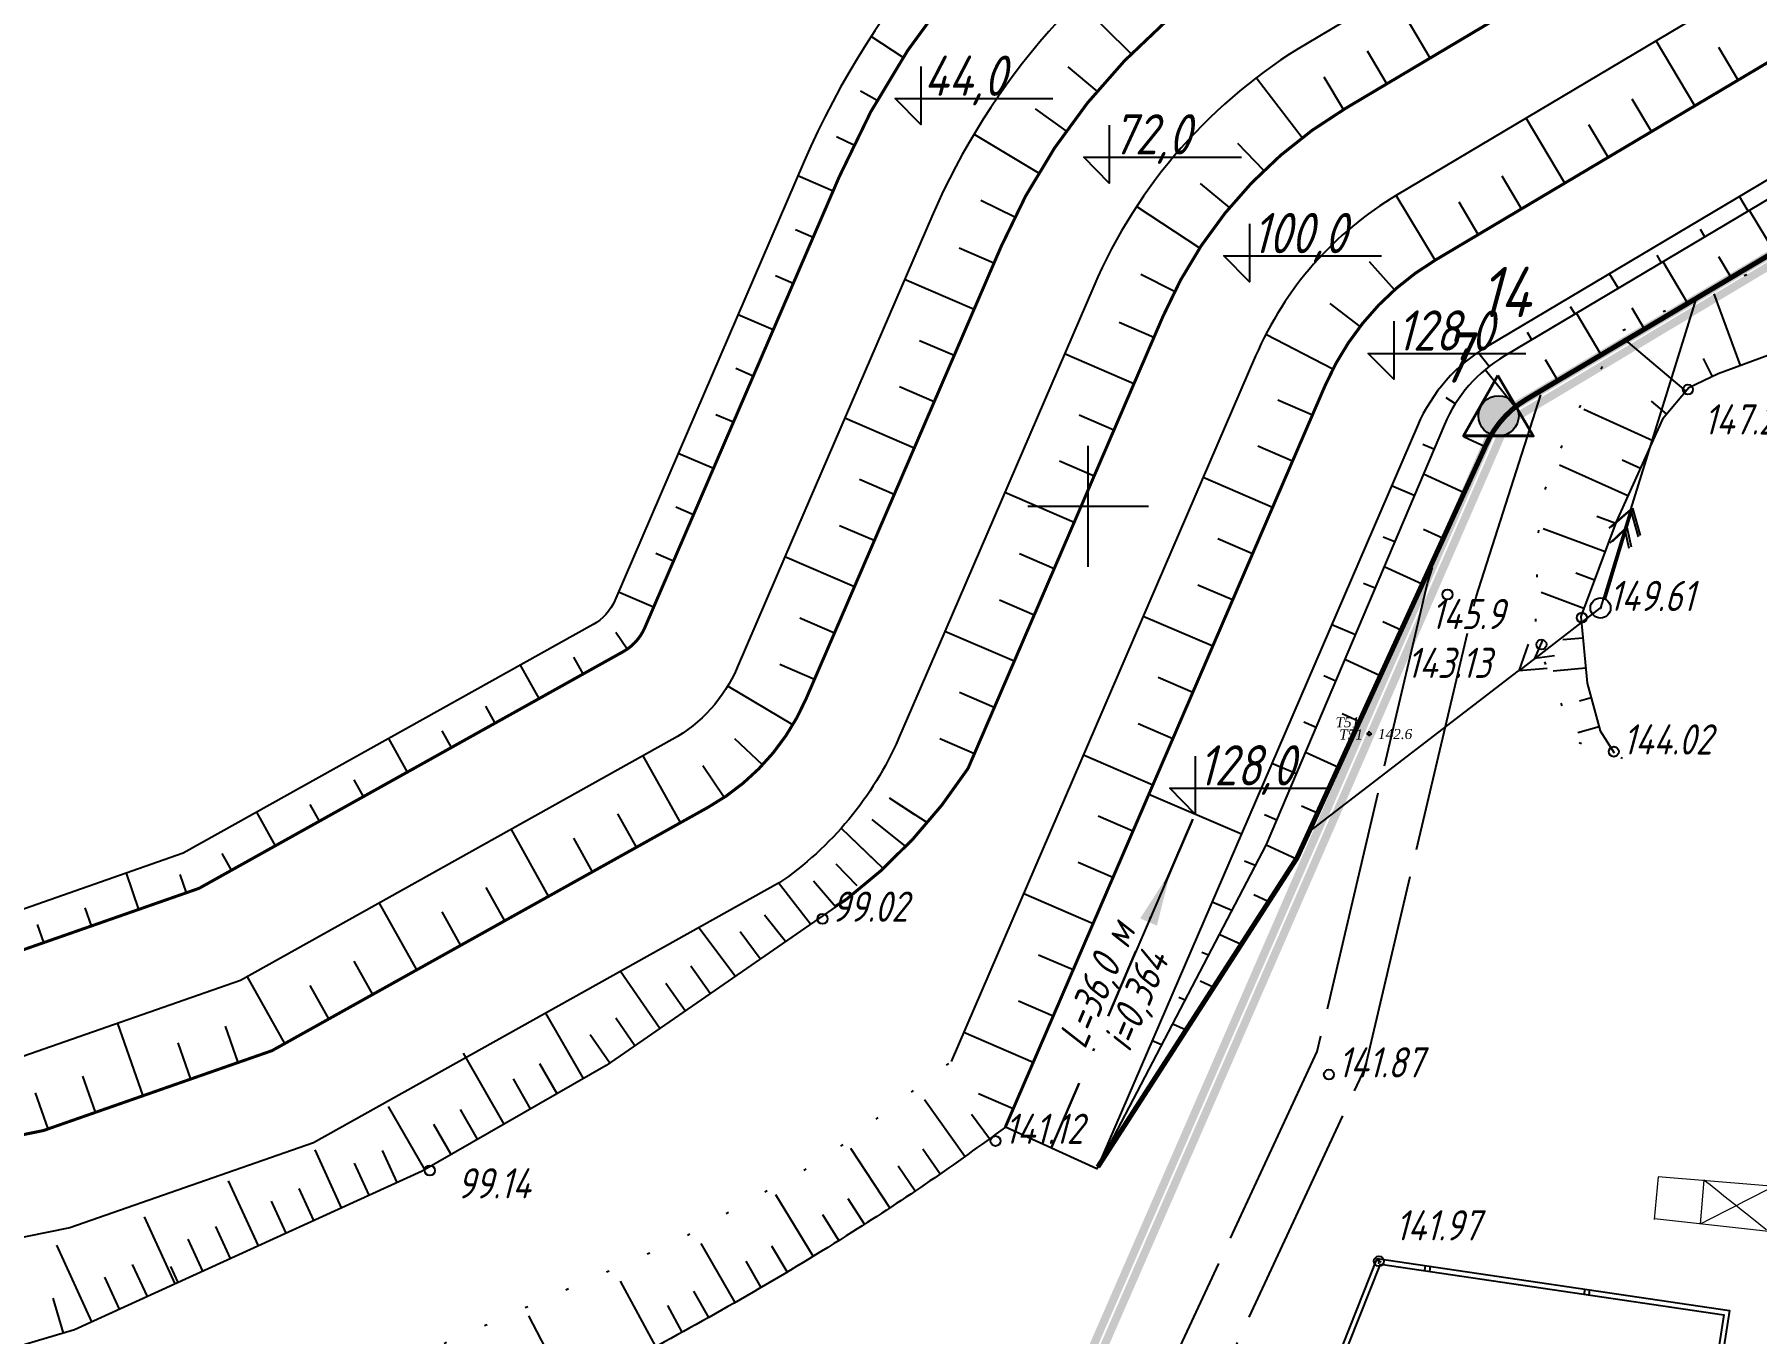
# Model space of a CAD drawing. Header units: millimetres. Extents: x 0 to 841, y 0 to 594.
# Drawn here: x 457.8 to 519.9, y 232.3 to 279.1 of the extents above; entities that cross this region are included whole.
import ezdxf
from ezdxf.enums import TextEntityAlignment as Align
from ezdxf.lldxf.tags import DXFTag

# ---------------------------------------------------------------- set-up
doc = ezdxf.new("R2010")
doc.units = ezdxf.units.MM
doc.set_wipeout_variables(frame=1)
for name, pattern in [('ADOT1', [1.6, 0.1, -1.5]), ('AHIDDEN5', [9, 8, -1]), ('KONTUR', [1.5, 0, -1.5]), ('штрихпунктирнаяX2', [50.8, 25.4, -12.7, 0, -12.7])]:
    doc.linetypes.add(name, pattern=pattern)
for name, color, linetype in [('00_доповнення_топоплан', 7, 'Continuous'), ('01_Відвал_62.5', 7, 'Continuous'), ('01_Горизонт_58', 7, 'Continuous'), ('01_Горизонт_72', 7, 'Continuous'), ('01_Горизонт_86', 7, 'Continuous'), ('01_укоси', 7, 'Continuous'), ('02_Горизонт_100', 7, 'Continuous'), ('02_Горизонт_112', 7, 'Continuous'), ('0_завод', 7, 'Continuous'), ('0_Лицензия', 6, 'Continuous'), ('0_Проектний_карьер', 7, 'Continuous'), ('0_Проектні відмітки', 7, 'Continuous'), ('NOMERA', 7, 'Continuous'), ('авт_дор', 7, 'Continuous'), ('ВЫСОТЫ', 7, 'Continuous'), ('кресты', 7, 'Continuous'), ('НАДЗЕМКА', 7, 'Continuous'), ('НОМЕРА', 7, 'Continuous'), ('ПИКЕТЫ', 7, 'Continuous'), ('Проектні відмітки', 7, 'Continuous'), ('РЕЛЬЕФ', 7, 'Continuous'), ('СІТУАЦІЯ', 7, 'Continuous'), ('ТОЧКИ', 7, 'Continuous')]:
    doc.layers.add(name, color=color, linetype=linetype)
doc.styles.add('russ', font='timesi.ttf')
doc.styles.add('Такие дела', font='GOST_A.TTF', dxfattribs={"oblique": 15})
tags = doc.linetypes.add('New Line1', pattern=[1.5, 1, -0.5]).pattern_tags.tags
tags[6:7] = [DXFTag(74, 4), DXFTag(75, 0), DXFTag(340, '0'), DXFTag(46, 1.0), DXFTag(50, 0.0), DXFTag(44, 0.0), DXFTag(45, 0.0)]
tags[4:5] = [DXFTag(74, 4), DXFTag(75, 0), DXFTag(340, '0'), DXFTag(46, 1.0), DXFTag(50, 0.0), DXFTag(44, 0.0), DXFTag(45, 0.0)]
doc.dimstyles.new('ISO-25', dxfattribs={"dimtxt": 2.5, "dimasz": 2.5, "dimexe": 1.25, "dimexo": 0.625, "dimtad": 1, "dimtxsty": 'Standard', "dimcen": 2.5, "dimadec": 0, "dimazin": 0, "dimtfac": 1, "dimtmove": 0, "dimatfit": 3, "dimfxl": 1, "dimarcsym": 0})

# ---------------------------------------------------------------- blocks, each defined once
blk = doc.blocks.new('A$C29341465')
at = {"color": 0, "linetype": 'ByBlock', "lineweight": -2}
for p, q in [((0.5, 1.25), (0, 1.25)), ((1.24, 2), (1.24, 2.5)), ((1.24, 0.5), (1.24, 0)), ((2, 1.25), (2.5, 1.25))]:
    blk.add_line(p, q, dxfattribs=at)
blk.add_circle((1.24, 1.25), 0.75, dxfattribs=at)
blk = doc.blocks.new('point_s')
at = {"color": 0, "xscale": 0.2, "yscale": 0.2, "zscale": 0.2}
blk.add_blockref('A$C29341465', (-0.25, -0.25), dxfattribs=at)
at = {"layer": 'NOMERA', "color": 1, "style": 'russ'}
blk.add_attdef('NN', text='', height=1, dxfattribs=at).set_placement((-2.16, 0.35), align=Align.BOTTOM_CENTER)
at = {"layer": 'ВЫСОТЫ', "color": 1, "style": 'russ'}
blk.add_attdef('H_VER', (0.88, -0.52), '', height=1, dxfattribs=at)
at = {"layer": 'ВЫСОТЫ', "color": 0, "style": 'russ'}
blk.add_attdef('H_ZEM', (1.19, -1.98), '', height=1, dxfattribs=at)
at = {"layer": 'НОМЕРА', "color": 1, "linetype": 'Continuous', "style": 'russ'}
blk.add_attdef('NAZV', text='', height=1, dxfattribs=at).set_placement((-0.62, -0.07), align=Align.MIDDLE_RIGHT)
at = {"layer": 'ТОЧКИ', "style": 'russ'}
for tag, p in [('T_ST--T_OR', (-0.02, -4.67)), ('H_ST-I-Z', (-0.02, -7.21)), ('S-G_UG-V_UG-V', (0.02, -9.54))]:
    blk.add_attdef(tag, text='', height=1, dxfattribs=at).set_placement(p, align=Align.CENTER)
blk = doc.blocks.new('108')
at = {"color": 0, "linetype": 'Continuous', "lineweight": 0}
blk.add_wipeout([(0.506, -0.115), (0.515, -0.061), (0.519, -0.007), (0.517, 0.047), (0.509, 0.101), (0.496, 0.154), (0.477, 0.205), (0.453, 0.253), (0.424, 0.299), (0.39, 0.342), (0.352, 0.381), (0.31, 0.416), (0.265, 0.446), (0.217, 0.471), (0.166, 0.491), (0.114, 0.506), (0.06, 0.515), (0.006, 0.519), (-0.048, 0.517), (-0.102, 0.509), (-0.155, 0.496), (-0.206, 0.477), (-0.255, 0.453), (-0.301, 0.424), (-0.343, 0.39), (-0.382, 0.352), (-0.417, 0.31), (-0.447, 0.265), (-0.472, 0.217), (-0.493, 0.166), (-0.507, 0.114), (-0.517, 0.06), (-0.52, 0.006), (-0.518, -0.048), (-0.51, -0.102), (-0.497, -0.155), (-0.478, -0.206), (-0.454, -0.255), (-0.425, -0.301), (-0.391, -0.343), (-0.353, -0.382), (-0.311, -0.417), (-0.266, -0.447), (-0.218, -0.472), (-0.167, -0.493), (-0.115, -0.507), (-0.061, -0.517), (-0.007, -0.52), (0.047, -0.518), (0.101, -0.51), (0.154, -0.497), (0.205, -0.478), (0.253, -0.454), (0.299, -0.425), (0.342, -0.391), (0.381, -0.353), (0.416, -0.311), (0.446, -0.266), (0.471, -0.218), (0.492, -0.167)], dxfattribs=at)
at = {"linetype": 'Continuous'}
h = blk.add_hatch(color=0, dxfattribs=at)
edge = h.paths.add_edge_path()
edge.add_arc((0, 0), 0.0196, 0, 360)
at = {"color": 0, "linetype": 'Continuous'}
for radius in [0.5, 0.0196]:
    blk.add_circle((0, 0), radius, dxfattribs=at)
blk = doc.blocks.new('115_3')
at = {"color": 0, "linetype": 'Continuous'}
for p, q in [((0, 0), (5.1, 0)), ((3.223, 0.492), (4.098, 0)), ((3.223, -0.492), (4.098, 0)), ((3.907, 0.759), (5.1, 0)), ((3.907, -0.759), (5.1, 0))]:
    blk.add_line(p, q, dxfattribs=at)
blk = doc.blocks.new('Licenzia')
at = {"linetype": 'New Line1', "lineweight": 25}
h = blk.add_hatch(color=6, dxfattribs=at)
h.dxf.hatch_style = 1
h.set_gradient(color1=(255, 0, 255), color2=(255, 0, 255), centered=1, tint=1, name='INVCYLINDER')
edge = h.paths.add_edge_path()
edge.add_arc((0, 0), 2, 0, 360)
at = {"color": 6, "linetype": 'Continuous', "lineweight": 40, "flags": 128}
blk.add_lwpolyline([(-0.08, 4.01), (-3.48, -1.99), (3.45, -1.99)], close=True, dxfattribs=at)
at = {"color": 10, "linetype": 'Continuous', "lineweight": 25}
blk.add_circle((0, 0), 2, dxfattribs=at)

msp = doc.modelspace()

# ---------------------------------------------------------------- linework, layer by layer
at = {"layer": '00_доповнення_топоплан', "color": 7, "linetype": 'Continuous', "lineweight": -3, "flags": 128}
for points in [[(515.321, 262.022), (517.693, 269.637)], [(503.751, 250.42), (511.283, 256.202)]]:
    msp.add_lwpolyline(points, dxfattribs=at)
at = {"layer": '01_Відвал_62.5', "color": 7, "linetype": 'Continuous', "lineweight": -3, "flags": 128}
msp.add_lwpolyline([(497.96, 251.767), (501.293, 250.33), (496.085, 238.257), (492.785, 239.768)], close=True, dxfattribs=at)
at = {"layer": '01_Горизонт_58', "color": 7, "linetype": 'Continuous'}
for p, q in [((489.52, 251.023), (488.605, 251.614)), ((489.195, 249.872), (487.987, 250.85)), ((488.137, 249.314), (486.871, 250.538)), ((487.446, 248.46), (486.688, 249.246)), ((485.761, 247.075), (484.595, 248.578)), ((486.666, 247.701), (485.873, 248.625)), ((484.857, 246.45), (484.109, 247.405)), ((483.049, 245.199), (481.738, 246.946)), ((483.953, 245.825), (483.231, 246.798)), ((480.336, 243.324), (478.919, 245.373)), ((482.145, 244.574), (481.456, 245.57)), ((481.241, 243.949), (480.552, 244.945)), ((477.581, 241.515), (476.23, 243.872)), ((479.432, 242.698), (478.744, 243.694)), ((478.528, 242.073), (477.826, 243.088)), ((474.721, 239.874), (473.257, 242.426)), ((476.628, 240.968), (476.01, 242.046)), ((475.674, 240.421), (475.056, 241.499)), ((471.86, 238.234), (470.558, 240.503)), ((473.767, 239.327), (473.149, 240.405)), ((472.814, 238.78), (472.195, 239.858)), ((468.864, 236.855), (467.909, 238.947)), ((469.864, 237.312), (469.335, 238.47)), ((470.864, 237.768), (470.335, 238.927)), ((465.865, 235.485), (464.795, 237.827)), ((466.865, 235.941), (466.335, 237.1)), ((467.865, 236.398), (467.335, 237.557)), ((462.865, 234.114), (461.761, 236.532)), ((464.865, 235.028), (464.336, 236.186)), ((459.865, 232.744), (458.603, 235.507)), ((463.865, 234.571), (463.336, 235.73)), ((463.865, 234.571), (463.336, 235.73)), ((461.865, 233.657), (461.336, 234.816)), ((461.865, 233.657), (461.336, 234.816)), ((462.972, 234.163), (462.707, 234.742)), ((460.865, 233.201), (460.336, 234.359)), ((458.845, 232.342), (458.472, 233.601))]:
    msp.add_line(p, q, dxfattribs=at)
for centre in [(486.194, 247.271), (472.045, 238.203)]:
    msp.add_circle(centre, 0.181, dxfattribs=at)
at = {"layer": '01_Горизонт_72', "color": 7, "linetype": 'Continuous'}
for p, q in [((489.52, 251.023), (488.605, 251.614)), ((489.195, 249.872), (487.987, 250.85)), ((488.137, 249.314), (486.871, 250.538)), ((487.446, 248.46), (486.688, 249.246)), ((485.761, 247.075), (484.595, 248.578)), ((486.666, 247.701), (485.873, 248.625)), ((484.857, 246.45), (484.109, 247.405)), ((483.049, 245.199), (481.738, 246.946)), ((483.953, 245.825), (483.231, 246.798)), ((480.336, 243.324), (478.919, 245.373)), ((482.145, 244.574), (481.456, 245.57)), ((481.241, 243.949), (480.552, 244.945)), ((477.581, 241.515), (476.23, 243.872)), ((479.432, 242.698), (478.744, 243.694)), ((478.528, 242.073), (477.826, 243.088)), ((474.721, 239.874), (473.257, 242.426)), ((476.628, 240.968), (476.01, 242.046)), ((475.674, 240.421), (475.056, 241.499)), ((471.86, 238.234), (470.558, 240.503)), ((473.767, 239.327), (473.149, 240.405)), ((472.814, 238.78), (472.195, 239.858)), ((468.864, 236.855), (467.909, 238.947)), ((469.864, 237.312), (469.335, 238.47)), ((470.864, 237.768), (470.335, 238.927)), ((465.865, 235.485), (464.795, 237.827)), ((466.865, 235.941), (466.335, 237.1)), ((467.865, 236.398), (467.335, 237.557)), ((462.865, 234.114), (461.761, 236.532)), ((464.865, 235.028), (464.336, 236.186)), ((459.865, 232.744), (458.603, 235.507)), ((463.865, 234.571), (463.336, 235.73)), ((463.865, 234.571), (463.336, 235.73)), ((461.865, 233.657), (461.336, 234.816)), ((461.865, 233.657), (461.336, 234.816)), ((462.972, 234.163), (462.707, 234.742)), ((460.865, 233.201), (460.336, 234.359)), ((458.845, 232.342), (458.472, 233.601))]:
    msp.add_line(p, q, dxfattribs=at)
for centre in [(486.194, 247.271), (472.045, 238.203)]:
    msp.add_circle(centre, 0.181, dxfattribs=at)
at = {"layer": '01_Горизонт_86', "color": 7, "linetype": 'Continuous'}
for p, q in [((489.975, 250.73), (488.605, 251.614)), ((489.195, 249.872), (487.987, 250.85)), ((488.381, 249.079), (486.871, 250.538)), ((487.446, 248.46), (486.688, 249.246)), ((485.761, 247.075), (484.595, 248.578)), ((486.666, 247.701), (485.873, 248.625)), ((484.857, 246.45), (484.109, 247.405)), ((483.049, 245.199), (481.738, 246.946)), ((483.953, 245.825), (483.231, 246.798)), ((480.336, 243.324), (478.919, 245.373)), ((482.145, 244.574), (481.456, 245.57)), ((481.241, 243.949), (480.552, 244.945)), ((477.581, 241.515), (476.23, 243.872)), ((479.432, 242.698), (478.744, 243.694)), ((478.528, 242.073), (477.826, 243.088)), ((474.721, 239.874), (473.257, 242.426)), ((476.628, 240.968), (476.01, 242.046)), ((475.674, 240.421), (475.056, 241.499)), ((471.86, 238.234), (470.558, 240.503)), ((473.767, 239.327), (473.149, 240.405)), ((472.814, 238.78), (472.195, 239.858)), ((468.864, 236.855), (467.909, 238.947)), ((469.864, 237.312), (469.335, 238.47)), ((470.864, 237.768), (470.335, 238.927)), ((465.865, 235.485), (464.795, 237.827)), ((466.865, 235.941), (466.335, 237.1)), ((467.865, 236.398), (467.335, 237.557)), ((462.865, 234.114), (461.761, 236.532)), ((464.865, 235.028), (464.336, 236.186)), ((459.865, 232.744), (458.603, 235.507)), ((463.865, 234.571), (463.336, 235.73)), ((461.865, 233.657), (461.336, 234.816)), ((461.865, 233.657), (461.336, 234.816)), ((462.972, 234.163), (462.707, 234.742)), ((463.865, 234.571), (463.6, 235.15)), ((460.865, 233.201), (460.336, 234.359)), ((458.845, 232.342), (458.472, 233.601))]:
    msp.add_line(p, q, dxfattribs=at)
at = {"layer": '01_Горизонт_86', "color": 7, "linetype": 'Continuous', "flags": 128}
msp.add_lwpolyline([(487.042, 247.961), (478.401, 241.985), (471.771, 238.183), (459.243, 232.459), (453.886, 230.875), (450.8, 230.617), (447.244, 231.389), (443.494, 233.232), (440.237, 234.218), (438.523, 234.303), (435.437, 234.004), (432.866, 232.847), (430.681, 231.519)], dxfattribs=at)
at = {"layer": '01_Горизонт_86', "color": 7, "linetype": 'Continuous'}
for centre in [(486.194, 247.271), (472.045, 238.203)]:
    msp.add_circle(centre, 0.181, dxfattribs=at)
at = {"layer": '01_укоси', "color": 7, "linetype": 'Continuous', "lineweight": 25}
for p, q in [((508.096, 278.29), (506.705, 280.631)), ((497.319, 278.437), (495.385, 280.354)), ((489.101, 278.312), (487.944, 279.063)), ((517.63, 276.568), (516.239, 278.908)), ((503.477, 275.414), (501.821, 277.575)), ((512.95, 273.785), (511.559, 276.126)), ((493.989, 274.146), (491.652, 275.544)), ((486.577, 273.496), (485.31, 274.042)), ((508.269, 271.003), (506.871, 273.339)), ((519.555, 272.771), (519.24, 273.302)), ((499.789, 271.443), (497.512, 272.935)), ((520.497, 271.304), (519.607, 272.802)), ((517.377, 269.449), (516.487, 270.947)), ((491.656, 269.232), (489.156, 270.31)), ((514.875, 269.989), (514.56, 270.519)), ((484.421, 268.496), (483.154, 269.042)), ((514.257, 267.595), (513.366, 269.092)), ((504.591, 267.083), (502.171, 268.331)), ((497.418, 266.551), (494.918, 267.629)), ((510.217, 267.172), (509.817, 267.685)), ((511.156, 265.71), (510.076, 267.058)), ((489.5, 264.232), (487, 265.31)), ((482.264, 263.496), (480.998, 264.042)), ((502.414, 262.093), (499.914, 263.171)), ((509.319, 262.626), (507.85, 263.298)), ((495.262, 261.551), (492.762, 262.629)), ((507.522, 262.524), (506.702, 262.871)), ((487.344, 259.232), (484.844, 260.31)), ((507.808, 259.325), (506.434, 259.954)), ((500.257, 257.093), (497.757, 258.171)), ((493.105, 256.551), (490.606, 257.63)), ((505.4, 257.51), (504.546, 257.871)), ((506.297, 256.024), (505.019, 256.61)), ((504.786, 252.724), (503.603, 253.265)), ((498.101, 252.093), (495.601, 253.172)), ((503.277, 252.496), (502.39, 252.871)), ((503.275, 249.423), (502.188, 249.921)), ((495.945, 247.094), (493.445, 248.172)), ((500.945, 247.57), (500.233, 247.871)), ((501.282, 246.343), (500.512, 246.696)), ((499.296, 243.26), (498.847, 243.466)), ((493.788, 242.094), (491.288, 243.172)), ((498.416, 242.728), (498.077, 242.871))]:
    msp.add_line(p, q, dxfattribs=at)
at = {"layer": '01_укоси', "color": 7, "linetype": 'Continuous'}
for p, q in [((519.19, 277.495), (518.495, 278.665)), ((506.536, 277.363), (505.841, 278.533)), ((496.095, 277.098), (495.054, 277.975)), ((504.976, 276.435), (504.275, 277.602)), ((488.161, 276.76), (487.56, 277.098)), ((516.07, 275.64), (515.374, 276.81)), ((494.982, 275.665), (493.874, 276.455)), ((514.51, 274.713), (513.814, 275.883)), ((487.32, 275.151), (486.699, 275.451)), ((502.101, 274.232), (501.157, 275.213)), ((500.867, 272.902), (499.819, 273.771)), ((511.39, 272.858), (510.694, 274.028)), ((493.121, 272.553), (491.9, 273.155)), ((509.829, 271.93), (509.134, 273.101)), ((485.858, 271.829), (485.225, 272.102)), ((517.995, 271.844), (517.838, 272.109)), ((492.375, 270.898), (491.125, 271.438)), ((506.807, 269.932), (505.905, 270.952)), ((516.435, 270.916), (516.277, 271.182)), ((518.937, 270.377), (518.492, 271.126)), ((485.139, 270.162), (484.506, 270.436)), ((498.882, 269.872), (497.667, 270.485)), ((505.567, 268.611), (504.492, 269.446)), ((498.137, 268.218), (496.887, 268.757)), ((513.315, 269.061), (513.157, 269.327)), ((515.817, 268.522), (515.372, 269.271)), ((490.937, 267.565), (489.687, 268.104)), ((511.755, 268.134), (511.597, 268.399)), ((483.702, 266.829), (483.069, 267.102)), ((512.697, 266.667), (512.252, 267.416)), ((490.219, 265.899), (488.969, 266.438)), ((503.851, 265.426), (502.601, 265.965)), ((509.003, 265.835), (508.67, 266.046)), ((482.983, 265.163), (482.35, 265.436)), ((496.699, 264.884), (495.449, 265.424)), ((510.074, 264.276), (509.316, 264.623)), ((495.981, 263.218), (494.731, 263.757)), ((503.132, 263.76), (501.882, 264.299)), ((508.23, 264.196), (507.825, 264.367)), ((488.781, 262.565), (487.531, 263.104)), ((488.062, 260.899), (486.812, 261.438)), ((508.564, 260.975), (507.853, 261.301)), ((501.695, 260.427), (500.445, 260.966)), ((506.815, 260.853), (506.399, 261.029)), ((494.543, 259.885), (493.293, 260.424)), ((500.976, 258.76), (499.726, 259.299)), ((506.107, 259.181), (505.686, 259.36)), ((493.824, 258.218), (492.574, 258.757)), ((507.053, 257.675), (506.39, 257.978)), ((499.539, 255.427), (498.289, 255.966)), ((504.692, 255.838), (504.26, 256.022)), ((492.387, 254.885), (491.137, 255.424)), ((505.542, 254.374), (504.926, 254.656)), ((498.82, 253.76), (497.57, 254.299)), ((503.985, 254.167), (503.547, 254.352)), ((491.668, 253.218), (490.418, 253.757)), ((497.382, 250.427), (496.132, 250.966)), ((502.57, 250.824), (502.12, 251.014)), ((504.031, 251.073), (503.463, 251.333)), ((496.663, 248.76), (495.413, 249.299)), ((501.791, 249.19), (501.407, 249.345)), ((502.26, 247.892), (501.74, 248.13)), ((495.226, 245.427), (493.976, 245.966)), ((500.102, 245.956), (499.869, 246.055)), ((500.277, 244.807), (499.804, 245.024)), ((494.507, 243.76), (493.257, 244.3)), ((499.268, 244.338), (499.032, 244.438)), ((493.07, 240.427), (491.82, 240.966))]:
    msp.add_line(p, q, dxfattribs=at)
at = {"layer": '01_укоси', "color": 7, "linetype": 'Continuous', "lineweight": -3}
for p, q in [((482.264, 263.496), (480.998, 264.042)), ((481.546, 261.829), (480.912, 262.103)), ((480.827, 260.163), (480.193, 260.436)), ((487.344, 259.232), (484.844, 260.31)), ((480.108, 258.496), (478.841, 259.042)), ((479.155, 256.987), (478.744, 257.584)), ((486.625, 257.566), (485.375, 258.105)), ((475.99, 255.211), (475.318, 256.416)), ((477.575, 256.096), (477.239, 256.698)), ((485.906, 255.899), (484.656, 256.438)), ((485.126, 254.262), (482.78, 255.656)), ((474.405, 254.327), (474.069, 254.929)), ((472.82, 253.443), (472.484, 254.045)), ((471.235, 252.558), (470.563, 253.763)), ((484.034, 252.817), (483.038, 253.758)), ((481.082, 250.737), (479.737, 253.146)), ((482.652, 251.646), (481.884, 252.788)), ((469.65, 251.674), (469.314, 252.276)), ((468.065, 250.789), (467.729, 251.391)), ((466.48, 249.905), (465.808, 251.109)), ((479.497, 249.852), (478.825, 251.057)), ((476.327, 248.083), (474.983, 250.492)), ((477.912, 248.968), (477.24, 250.172)), ((464.895, 249.02), (464.559, 249.622)), ((461.563, 247.612), (461.108, 248.914)), ((463.277, 248.211), (463.049, 248.862)), ((474.742, 247.199), (474.07, 248.403)), ((459.85, 247.013), (459.622, 247.664)), ((471.572, 245.43), (470.228, 247.839)), ((458.137, 246.414), (457.909, 247.066)), ((473.157, 246.314), (472.485, 247.519)), ((466.818, 242.777), (465.473, 245.186)), ((469.988, 244.546), (469.315, 245.75)), ((468.403, 243.661), (467.73, 244.866)), ((461.715, 240.897), (460.805, 243.502)), ((465.142, 242.095), (464.686, 243.397)), ((463.428, 241.496), (462.973, 242.798)), ((460.001, 240.299), (459.546, 241.601)), ((458.288, 239.7), (457.833, 241.002))]:
    msp.add_line(p, q, dxfattribs=at)
at = {"layer": '02_Горизонт_100', "color": 7, "linetype": 'Continuous'}
for p, q in [((491.324, 238.703), (489.868, 240.745)), ((492.208, 239.341), (491.564, 240.22)), ((488.625, 236.855), (487.218, 238.998)), ((490.432, 238.075), (489.811, 238.97)), ((489.533, 237.46), (488.923, 238.362)), ((485.86, 235.109), (484.509, 237.32)), ((487.71, 236.263), (487.124, 237.18)), ((486.788, 235.681), (486.212, 236.605)), ((483.045, 233.443), (481.826, 235.57)), ((484.927, 234.545), (484.368, 235.479)), ((483.989, 233.99), (483.439, 234.929)), ((480.186, 231.856), (478.918, 234.217)), ((482.097, 232.905), (481.564, 233.855)), ((481.144, 232.376), (480.62, 233.331))]:
    msp.add_line(p, q, dxfattribs=at)
msp.add_circle((492.432, 239.265), 0.181, dxfattribs=at)
at = {"layer": '02_Горизонт_112', "color": 7, "linetype": 'Continuous'}
for p, q in [((491.324, 238.703), (489.868, 240.745)), ((492.208, 239.341), (491.564, 240.22)), ((488.625, 236.855), (487.218, 238.998)), ((490.432, 238.075), (489.811, 238.97)), ((489.533, 237.46), (488.923, 238.362)), ((485.86, 235.109), (484.509, 237.32)), ((487.71, 236.263), (487.124, 237.18)), ((486.788, 235.681), (486.212, 236.605)), ((483.045, 233.443), (481.826, 235.57)), ((484.927, 234.545), (484.368, 235.479)), ((483.989, 233.99), (483.439, 234.929)), ((480.186, 231.856), (478.918, 234.217)), ((482.097, 232.905), (481.564, 233.855)), ((477.042, 230.212), (475.618, 232.969)), ((481.144, 232.376), (480.62, 233.331))]:
    msp.add_line(p, q, dxfattribs=at)
at = {"layer": '02_Горизонт_112', "color": 7, "linetype": 'ADOT1', "flags": 128}
msp.add_lwpolyline([(450.682, 222.106), (461.924, 226.941), (471.761, 231.62), (480.974, 235.676), (486.283, 238.64), (490.838, 242.129)], dxfattribs=at)
at = {"layer": '02_Горизонт_112', "color": 7, "linetype": 'Continuous'}
msp.add_lwpolyline([(492.785, 239.768, -0.019505), (487.274, 235.986, -0.017787), (480.037, 231.776, -0.003193), (478.619, 231.029, -0.000679), (471.918, 227.565, -0.018783), (463.853, 223.786, -0.013596), (452.4, 219.298)], format="xyb", dxfattribs=at)
msp.add_circle((492.432, 239.265), 0.181, dxfattribs=at)
at = {"layer": '0_завод', "lineweight": 15}
for points, knots in [([(516.307, 237.975), (516.307, 237.975), (516.307, 237.975), (516.166, 236.437), (516.166, 236.437)], [0.75, 0.75, 0.75, 0.75, 0.75, 1, 1, 1, 1]), ([(530.671, 236.786), (530.671, 236.786), (530.671, 236.786), (516.307, 237.975), (516.307, 237.975)], [0.5, 0.5, 0.5, 0.5, 0.5, 0.75, 0.75, 0.75, 0.75]), ([(517.972, 237.86), (517.972, 237.86), (517.972, 237.86), (520.216, 236.068), (520.216, 236.068)], [0.05555556, 0.05555556, 0.05555556, 0.05555556, 0.05555557, 0.11111111, 0.11111111, 0.11111111, 0.11111111]), ([(520.453, 237.612), (520.453, 237.612), (520.453, 237.612), (517.835, 236.273), (517.835, 236.273)], [0.94444444, 0.94444444, 0.94444444, 0.94444444, 0.94444445, 1, 1, 1, 1]), ([(533.814, 234.507), (533.814, 234.507), (533.814, 234.507), (516.175, 236.457), (516.175, 236.457)], [0.6666667, 0.6666667, 0.6666667, 0.6666667, 0.6666667, 1, 1, 1, 1])]:
    msp.add_open_spline(points, degree=3, knots=knots, dxfattribs=at)
msp.add_open_spline([(517.835, 236.273), (517.835, 236.273), (517.972, 237.86), (517.972, 237.86)], degree=3, dxfattribs=at)
at = {"layer": '0_Проектний_карьер', "color": 7, "linetype": 'Continuous', "lineweight": -3, "const_width": 0.109, "flags": 128}
msp.add_lwpolyline([(465.197, 444.78), (468.48, 444.665), (485.931, 444.099), (513.472, 445.676), (514.03, 442.112), (525.894, 442.848), (540.816, 442.54), (553.135, 442.078, -0.278876), (566.102, 433.556), (602.376, 357.585, -0.387839), (596.508, 338.238), (501.803, 281.939, 0.158117), (492.637, 271.506), (487.344, 259.232)], format="xyb", dxfattribs=at)
at = {"layer": '0_Проектний_карьер', "color": 7, "linetype": 'Continuous', "lineweight": -3, "flags": 128}
for points, format in [([(464.747, 442.578), (468.419, 441.943), (485.889, 441.383), (486.45, 437.796), (525.839, 440.126), (540.76, 439.817), (553.059, 439.339, -0.278494), (563.654, 432.365), (599.919, 356.412, -0.387839), (595.117, 340.579), (500.411, 284.279, 0.158117), (490.137, 272.584), (484.844, 260.31)], "xyb"), ([(484.844, 260.31), (483.125, 256.325, -0.165127), (480.779, 253.727), (465.223, 245.046), (457.383, 242.306), (452.098, 241.241), (448.407, 242.073), (440.992, 242.942), (437.313, 243.72), (431.179, 242.132), (426.604, 239.615), (420.222, 237.319), (403.977, 233.761), (334.035, 223.137), (331.347, 222.063), (329.082, 221.041), (326.818, 220.018), (322.288, 217.974), (277.708, 185.757)], "xyb"), ([(484.844, 260.31), (483.125, 256.325, -0.165127), (480.779, 253.727), (465.223, 245.046), (457.383, 242.306), (452.098, 241.241), (448.407, 242.073), (440.992, 242.942), (437.313, 243.72), (431.179, 242.132), (426.604, 239.615), (420.222, 237.319), (403.977, 233.761), (334.035, 223.137), (332.404, 222.485)], "xyb"), ([(487.344, 259.232, 0.109, 0.109, 0), (485.606, 255.204, 0.109, 0.109, -0.165127), (482.071, 251.289, 0.109, 0.109, 0), (466.358, 242.52, 0.109, 0.109, 0), (458.114, 239.639, 0.109, 0.109, 0), (452.066, 238.421, 0.109, 0.109, 0), (447.942, 239.35, 0.109, 0.109, 0), (440.545, 240.217, 0.109, 0.109, 0), (437.376, 240.887, 0.109, 0.109, 0), (432.206, 239.548, 0.109, 0.109, 0), (427.742, 237.092, 0.109, 0.109, 0), (420.988, 234.662, 0.109, 0.109, 0), (404.401, 231.029, 0.109, 0.109, 0), (334.613, 220.397, 0.109, 0.109, 0), (332.753, 219.654, 0.109, 0.109, 0), (323.847, 215.698, 0.109, 0.109, 0), (271.293, 179.689, 0.109, 0.109, -0.160328), (257.243, 174.79, 0.109, 0.109, 0), (228.5, 177.311, 0.109, 0.109, 0)], "xyseb")]:
    msp.add_lwpolyline(points, format=format, dxfattribs=at)
at = {"layer": '0_Проектний_карьер', "color": 7, "linetype": 'штрихпунктирнаяX2', "lineweight": 30, "ltscale": 0.1, "flags": 128}
msp.add_lwpolyline([(494.435, 239.012), (499.626, 251.049)], dxfattribs=at)
at = {"layer": '0_Проектний_карьер', "color": 7, "linetype": 'Continuous', "lineweight": -3, "flags": 128}
msp.add_lwpolyline([(484.615, 248.552), (467.853, 239.197), (459.076, 236.13), (452.024, 234.709), (447.33, 235.766), (439.957, 236.631), (437.46, 237.159), (433.556, 236.148), (429.241, 233.774), (421.995, 231.167), (404.959, 227.435), (353.228, 219.523)], dxfattribs=at)
msp.add_lwpolyline([(484.615, 248.552), (467.853, 239.197), (459.076, 236.13), (452.024, 234.709), (447.33, 235.766), (439.957, 236.631), (437.46, 237.159), (433.556, 236.148), (429.241, 233.774), (421.995, 231.167), (404.959, 227.435), (353.228, 219.523)], dxfattribs=at)
at = {"layer": '0_Проектні відмітки', "color": 7, "linetype": 'Continuous'}
for points in [[(489.734, 277.987), (489.734, 275.898), (488.817, 276.829), (494.497, 276.829)], [(496.528, 275.876), (496.528, 273.787), (495.611, 274.718), (501.292, 274.718)], [(501.578, 272.318), (501.578, 270.229), (500.661, 271.159), (506.342, 271.159)], [(506.78, 268.806), (506.78, 266.717), (505.863, 267.648), (511.544, 267.648)], [(499.627, 253.138), (499.627, 251.048), (498.71, 251.979), (504.391, 251.979)]]:
    msp.add_lwpolyline(points, dxfattribs=at)
at = {"layer": 'авт_дор', "linetype": 'Continuous'}
for p, q in [((517.32, 266.288), (515.07, 268.178)), ((518.263, 266.811), (517.947, 267.465)), ((516.62, 265.454), (516.064, 265.921)), ((514.779, 261.516), (514.098, 261.769)), ((513.6, 257.388), (512.877, 257.323)), ((513.698, 256.304), (512.527, 256.197)), ((513.893, 255.237), (513.47, 255.12)), ((514.182, 254.187), (513.411, 253.975))]:
    msp.add_line(p, q, dxfattribs=at)
at = {"layer": 'авт_дор', "color": 7, "linetype": 'AHIDDEN5', "flags": 128}
for points in [[(340.51, 144.978), (344.777, 144.393), (348.582, 144.289), (351.605, 144.966), (367.884, 153.044), (379.141, 158.667), (389.373, 161.227), (399.057, 165.261), (419.073, 174.517), (441.344, 183.032), (452.341, 187.692), (453.924, 189.689), (454.257, 191.52), (450.925, 200.674), (451.149, 202.208), (452.092, 204.379), (454.963, 205.445), (474.838, 212.075), (486.698, 218.48), (496.339, 224.552), (499.587, 227.378), (500.629, 230.875), (505.751, 241.893), (509.746, 258.88), (512.142, 266.337)], [(340.757, 146.777), (344.926, 146.205), (348.406, 146.109), (350.994, 146.689), (367.075, 154.669), (378.508, 160.379), (388.801, 162.955), (398.327, 166.923), (418.367, 176.19), (440.666, 184.715), (451.206, 189.182), (452.219, 190.461), (452.383, 191.361), (449.063, 200.484), (449.388, 202.709), (450.736, 205.812), (454.36, 207.157), (474.114, 213.746), (485.782, 220.048), (495.253, 226.013), (497.998, 228.402), (498.927, 231.52), (504.027, 242.49), (507.996, 259.366), (508.179, 259.935)]]:
    msp.add_lwpolyline(points, dxfattribs=at)
at = {"layer": 'кресты', "color": 3, "linetype": 'Continuous'}
for p, q in [((495.771, 259.96), (495.771, 264.316)), ((495.771, 259.96), (495.771, 264.316)), ((493.593, 262.138), (497.949, 262.138)), ((493.593, 262.138), (497.949, 262.138))]:
    msp.add_line(p, q, dxfattribs=at)
at = {"layer": 'ПИКЕТЫ', "color": 7, "linetype": 'Continuous'}
for centre in [(517.384, 266.342), (508.719, 258.958), (512.102, 257.154), (514.709, 253.295), (504.447, 241.658), (506.247, 234.931)]:
    msp.add_circle(centre, 0.181, dxfattribs=at)
at = {"layer": 'Проектні відмітки', "color": 0, "linetype": 'Continuous'}
for points in [[(489.734, 277.987), (489.734, 275.898), (488.817, 276.829), (494.497, 276.829)], [(496.528, 275.876), (496.528, 273.787), (495.611, 274.718), (501.292, 274.718)], [(501.578, 272.318), (501.578, 270.229), (500.661, 271.159), (506.342, 271.159)], [(506.78, 268.806), (506.78, 266.717), (505.863, 267.648), (511.544, 267.648)]]:
    msp.add_lwpolyline(points, dxfattribs=at)
at = {"layer": 'РЕЛЬЕФ', "linetype": 'Continuous'}
for p, q in [((519.276, 267.207), (518.325, 269.794)), ((516.119, 264.495), (513.629, 265.619)), ((515.671, 263.503), (515.009, 263.801)), ((515.223, 262.51), (512.759, 263.622)), ((514.398, 260.495), (512.169, 261.327)), ((514.018, 259.475), (513.338, 259.729)), ((513.637, 258.455), (512.092, 259.031))]:
    msp.add_line(p, q, dxfattribs=at)
at = {"layer": 'РЕЛЬЕФ', "linetype": 'KONTUR', "flags": 128}
msp.add_lwpolyline([(528.421, 274.033), (524.113, 272.209), (518.867, 270.244), (515.027, 268.466), (513.154, 265.144), (512.026, 262.23), (511.886, 258.02), (512.026, 256.99), (513.338, 253.669), (515.024, 253.061)], dxfattribs=at)
at = {"layer": 'РЕЛЬЕФ', "flags": 128}
msp.add_lwpolyline([(528.935, 270.178), (522.322, 268.327), (518.471, 266.911), (517.417, 266.403), (516.472, 265.278), (514.801, 261.576), (513.529, 258.164), (513.747, 255.768), (514.22, 254.05), (514.729, 253.251)], dxfattribs=at)
at = {"layer": 'СІТУАЦІЯ', "color": 7, "linetype": 'Continuous'}
for p, q in [((506.331, 234.898), (506.163, 234.965)), ((506.26, 235.021), (506.234, 234.841)), ((507.902, 234.595), (507.928, 234.775)), ((508.081, 234.569), (508.108, 234.748)), ((513.647, 233.747), (513.674, 233.926)), ((513.827, 233.72), (513.853, 233.9))]:
    msp.add_line(p, q, dxfattribs=at)
at = {"layer": 'СІТУАЦІЯ', "color": 7, "linetype": 'Continuous', "flags": 128}
for points in [[(506.189, 235.032), (518.885, 233.156), (517.733, 225.77), (502.996, 226.988)], [(506.305, 234.831), (518.678, 233.004), (517.579, 225.965), (503.255, 227.149)]]:
    msp.add_lwpolyline(points, close=True, dxfattribs=at)

# ---------------------------------------------------------------- block references
at = {"color": 7, "linetype": 'Continuous', "xscale": 0.363, "yscale": 0.363, "zscale": 0.363}
msp.add_blockref('point_s', (505.895, 253.938), dxfattribs=at).add_auto_attribs({'NN': 'T51', 'H_VER': '142.6', 'NAZV': 'T51'})
at = {"layer": '0_Лицензия', "color": 6, "linetype": 'New Line1', "lineweight": 25, "xscale": 0.363, "yscale": 0.363, "zscale": 0.363}
msp.add_blockref('Licenzia', (510.559, 265.396), dxfattribs=at)

# ---------------------------------------------------------------- texts
at = {"color": 1, "linetype": 'Continuous', "lineweight": 211, "insert": (508.449, 268.407), "char_height": 1.815, "attachment_point": 1, "style": 'Такие дела'}
msp.add_mtext_dynamic_manual_height_columns('7', width=4.53824, gutter_width=15, heights=[0], dxfattribs=at)
at = {"layer": '01_Горизонт_58', "color": 7, "linetype": 'Continuous', "style": 'Такие дела', "oblique": 15}
for s, p in [('99.02', (486.519, 247.166)), ('99.14', (473.023, 237.195))]:
    msp.add_text(s, height=1.089, dxfattribs=at).set_placement(p)
at = {"layer": '01_Горизонт_72', "color": 7, "linetype": 'Continuous', "style": 'Такие дела', "oblique": 15}
for s, p in [('99.02', (486.519, 247.166)), ('99.14', (473.023, 237.195))]:
    msp.add_text(s, height=1.089, dxfattribs=at).set_placement(p)
at = {"layer": '01_Горизонт_86', "color": 7, "linetype": 'Continuous', "style": 'Такие дела', "oblique": 15}
for s, p in [('99.02', (486.519, 247.166)), ('99.14', (473.023, 237.195))]:
    msp.add_text(s, height=1.089, dxfattribs=at).set_placement(p)
at = {"layer": '02_Горизонт_100', "color": 7, "linetype": 'Continuous', "style": 'Такие дела', "oblique": 15}
msp.add_text('141.12', height=1.089, dxfattribs=at).set_placement((492.757, 239.16))
at = {"layer": '02_Горизонт_112', "color": 7, "linetype": 'Continuous', "style": 'Такие дела', "oblique": 15}
msp.add_text('141.12', height=1.089, dxfattribs=at).set_placement((492.757, 239.16))
at = {"layer": '0_Лицензия', "color": 6, "linetype": 'New Line1', "lineweight": 25, "insert": (509.866, 270.766), "char_height": 1.815, "attachment_point": 1, "style": 'Такие дела'}
msp.add_mtext_dynamic_manual_height_columns('14', width=7.23436, gutter_width=15, heights=[6.423], dxfattribs=at)
at = {"layer": '0_Проектні відмітки', "color": 7, "linetype": 'Continuous', "style": 'Такие дела', "oblique": 15}
for s, p in [('44,0', (489.84, 276.926)), ('72,0', (496.635, 274.815)), ('100,0', (501.684, 271.256)), ('128,0', (506.887, 267.745)), ('128,0', (499.733, 252.076))]:
    msp.add_text(s, height=1.452, dxfattribs=at).set_placement(p)
for s, p in [('L=36,0 м', (495.65, 242.524)), ('i=0,364', (497.26, 242.418))]:
    msp.add_text(s, height=1.089, rotation=66.93477, dxfattribs=at).set_placement(p)
at = {"layer": 'ПИКЕТЫ', "color": 7, "linetype": 'Continuous', "style": 'Такие дела', "oblique": 15}
for s, p in [('147.24', (517.952, 264.723)), ('145.9', (508.12, 257.71)), ('143.13', (507.252, 255.95)), ('144.02', (515.034, 253.191)), ('141.87', (504.771, 241.553)), ('141.97', (506.84, 235.681))]:
    msp.add_text(s, height=1.089, dxfattribs=at).set_placement(p)
at = {"layer": 'Проектні відмітки', "color": 0, "linetype": 'Continuous', "style": 'Такие дела', "oblique": 15}
for s, p in [('44,0', (489.84, 276.926)), ('72,0', (496.635, 274.815)), ('100,0', (501.684, 271.256)), ('128,0', (506.887, 267.745))]:
    msp.add_text(s, height=1.452, dxfattribs=at).set_placement(p)

# ---------------------------------------------------------------- leaders
at = {"layer": '0_Проектний_карьер', "color": 7, "linetype": 'штрихпунктирнаяX2'}
msp.add_leader([(498.738, 248.99), (496.911, 244.754)], dimstyle='ISO-25', override={"dimasz": 2, "dimgap": 0.625, "dimtad": 0, "dimtxsty": 'Такие дела'}, dxfattribs=at)

# ---------------------------------------------------------------- next in the draw order: block references
at = {"layer": 'НАДЗЕМКА', "color": 7, "xscale": 0.7260000000000001, "yscale": 0.7260000000000001, "zscale": 0.7260000000000001}
msp.add_blockref('108', (514.233, 258.472), dxfattribs=at)

# ---------------------------------------------------------------- next in the draw order: linework, layer by layer
at = {"color": 6, "linetype": 'Continuous', "lineweight": 60, "flags": 128}
msp.add_lwpolyline([(645.874, 345.863, 0.29, 0.29, 0), (510.845, 265.144, 0.29, 0.29, 0), (493.97, 226.424, 0.29, 0.29, 0), (455.791, 175.397, 0.29, 0.29, 0), (461.043, 59.052, 0.29, 0.29, 0), (282.326, 115.038, 0.29, 0.29, 0), (102.396, 133.602, 0.29, 0.29, 0), (121.768, 353.598, 0.29, 0.29, 0), (123.318, 410.282, 0, 0, 0), (236.516, 413.051, 0.29, 0.29, 0), (361.915, 455.101, 0.29, 0.29, 0), (432.038, 462.934, 0.29, 0.29, 0), (574.547, 459.988, 0.29, 0.29, 0), (617.739, 481.753, 0.29, 0.29, 0), (645.875, 481.61, 0.29, 0.29, 0)], format="xyseb", dxfattribs=at)
at = {"color": 1, "linetype": 'Continuous', "lineweight": 211, "const_width": 0.29, "flags": 128}
msp.add_lwpolyline([(123.671, 409.928), (236.58, 412.69), (361.994, 454.744), (432.055, 462.57), (573.75, 459.654), (632.504, 337.889), (510.559, 265.396), (493.655, 226.608), (455.422, 175.511), (460.657, 59.554), (282.399, 115.395), (102.789, 133.927), (122.13, 353.577)], close=True, dxfattribs=at)
at = {"layer": 'ПИКЕТЫ', "color": 7, "linetype": 'Continuous'}
for centre in [(513.558, 258.123), (514.211, 258.468)]:
    msp.add_circle(centre, 0.181, dxfattribs=at)

# ---------------------------------------------------------------- next in the draw order: block references
at = {"layer": 'НАДЗЕМКА', "color": 7, "xscale": 0.7260000000000001, "yscale": 0.7260000000000001, "zscale": 0.7260000000000001, "rotation": 73.1118}
msp.add_blockref('115_3', (514.327, 258.526), dxfattribs=at)

# ---------------------------------------------------------------- next in the draw order: texts
at = {"layer": 'ПИКЕТЫ', "color": 7, "linetype": 'Continuous', "style": 'Такие дела', "oblique": 15}
msp.add_text('149.61', height=1.089, dxfattribs=at).set_placement((514.536, 258.363))

# ---------------------------------------------------------------- next in the draw order: block references
at = {"layer": 'НАДЗЕМКА', "color": 7, "xscale": 0.7260000000000001, "yscale": 0.7260000000000001, "zscale": 0.7260000000000001}
msp.add_blockref('108', (514.233, 258.472), dxfattribs=at)

# ---------------------------------------------------------------- next in the draw order: linework, layer by layer
at = {"layer": '0_Проектний_карьер', "color": 7, "linetype": 'Continuous', "lineweight": -3, "flags": 128}
for points, const_width in [([(505.713, 457.284), (526.361, 456.122), (526.745, 459.732), (537.005, 460.109), (541.182, 460.324), (555.602, 460.028, -0.282326), (581.638, 443.306), (619.112, 365.643, -0.389019), (606.015, 322.142), (511.571, 265.998, 0.158117), (510.092, 264.315), (503.295, 249.466), (496.118, 238.33)], 0.181), ([(536.468, 455.048), (549.98, 454.949), (555.665, 454.762, -0.280085), (576.59, 441.078), (613.841, 363.059, -0.387839), (603, 327.317), (508.295, 271.018, 0.158117), (504.303, 266.475), (492.785, 239.768)], 0.109), ([(548.228, 452.241), (548.228, 452.241), (548.551, 448.626), (553.302, 448.46, -0.279573), (571.819, 436.326), (608.109, 360.322, -0.387839), (599.754, 332.778), (505.049, 276.479, 0.158117), (498.47, 268.991), (491.668, 253.218), (491.439, 252.688, -0.086212), (487.042, 247.961), (486.654, 247.719)], 0.109), ([(593.262, 343.699), (498.557, 287.4, 0.158117), (486.804, 274.022), (482.264, 263.496), (479.792, 257.763, -0.165127), (479.01, 256.897), (463.728, 248.369), (456.421, 245.815), (452.14, 244.953), (449.018, 245.656), (441.58, 246.528), (437.229, 247.448), (429.828, 245.532), (425.105, 242.933), (419.215, 240.814), (403.42, 237.354), (345.544, 228.598, -0.348403), (343.587, 229.719), (338.747, 241.837)], 0.109), ([(619.841, 338.046, -0.160791), (606.015, 322.142), (511.571, 265.998, 0.158117), (510.092, 264.315), (503.295, 249.466), (496.118, 238.33)], 0.181)]:
    msp.add_lwpolyline(points, format="xyb", dxfattribs=dict(at, const_width=const_width))
for points in [[(495.827, 452.367), (506.957, 454.284), (526.361, 456.122), (526.745, 459.732), (536.853, 459.384), (541.166, 459.378), (555.709, 458.93, -0.280539), (580.383, 442.843), (617.681, 364.837, -0.387997), (605.214, 323.692), (510.766, 267.547, 0.158117), (508.608, 265.09), (502.186, 249.945), (496.118, 238.33)], [(536.852, 458.658), (541.15, 458.652), (555.618, 458.289, -0.282216), (579.917, 442.534), (617.117, 364.623, -0.387839), (604.855, 324.197), (510.15, 267.898, 0.158117), (507.637, 265.037), (501.293, 250.33), (496.086, 238.256)], [(548.228, 452.241), (553.362, 452.077, -0.28037), (575.101, 437.876), (611.384, 361.886, -0.387839), (601.609, 329.658), (506.904, 273.358, 0.158117), (501.803, 267.553), (490.838, 242.129)], [(484.049, 447.585), (485.263, 447.697), (516.549, 449.488), (520.424, 449.758), (520.747, 446.143), (525.969, 446.478), (540.871, 446.17), (553.232, 445.726, -0.279303), (569.368, 435.14), (605.652, 359.149, -0.387839), (598.363, 335.118), (503.658, 278.819, 0.158117), (495.97, 270.069), (490.606, 257.63), (488.939, 253.766, -0.140304), (484.615, 248.552)], [(592.557, 344.885), (497.852, 288.585, 0.158117), (485.537, 274.568), (480.998, 264.042), (478.711, 258.739, -0.165127), (477.928, 257.873), (463.16, 249.631), (456.056, 247.149), (452.156, 246.363), (449.251, 247.017), (441.804, 247.89), (437.197, 248.865), (429.315, 246.824), (424.535, 244.194), (418.833, 242.143), (403.208, 238.72), (345.331, 229.977, -0.348341), (344.862, 230.246), (339.791, 242.943, 0.307323), (339.386, 243.217), (310.361, 243.165, 0.136187)]]:
    msp.add_lwpolyline(points, format="xyb", dxfattribs=at)

# ---------------------------------------------------------------- next in the draw order: block references
at = {"layer": 'НАДЗЕМКА', "color": 7, "xscale": 0.7260000000000001, "yscale": 0.7260000000000001, "zscale": 0.7260000000000001}
for p, rotation in [((514.245, 258.479), 73.1118), ((514.211, 258.468), 217.7448490378989)]:
    msp.add_blockref('115_3', p, dxfattribs=dict(at, rotation=rotation))

doc.saveas('drawing.dxf')
